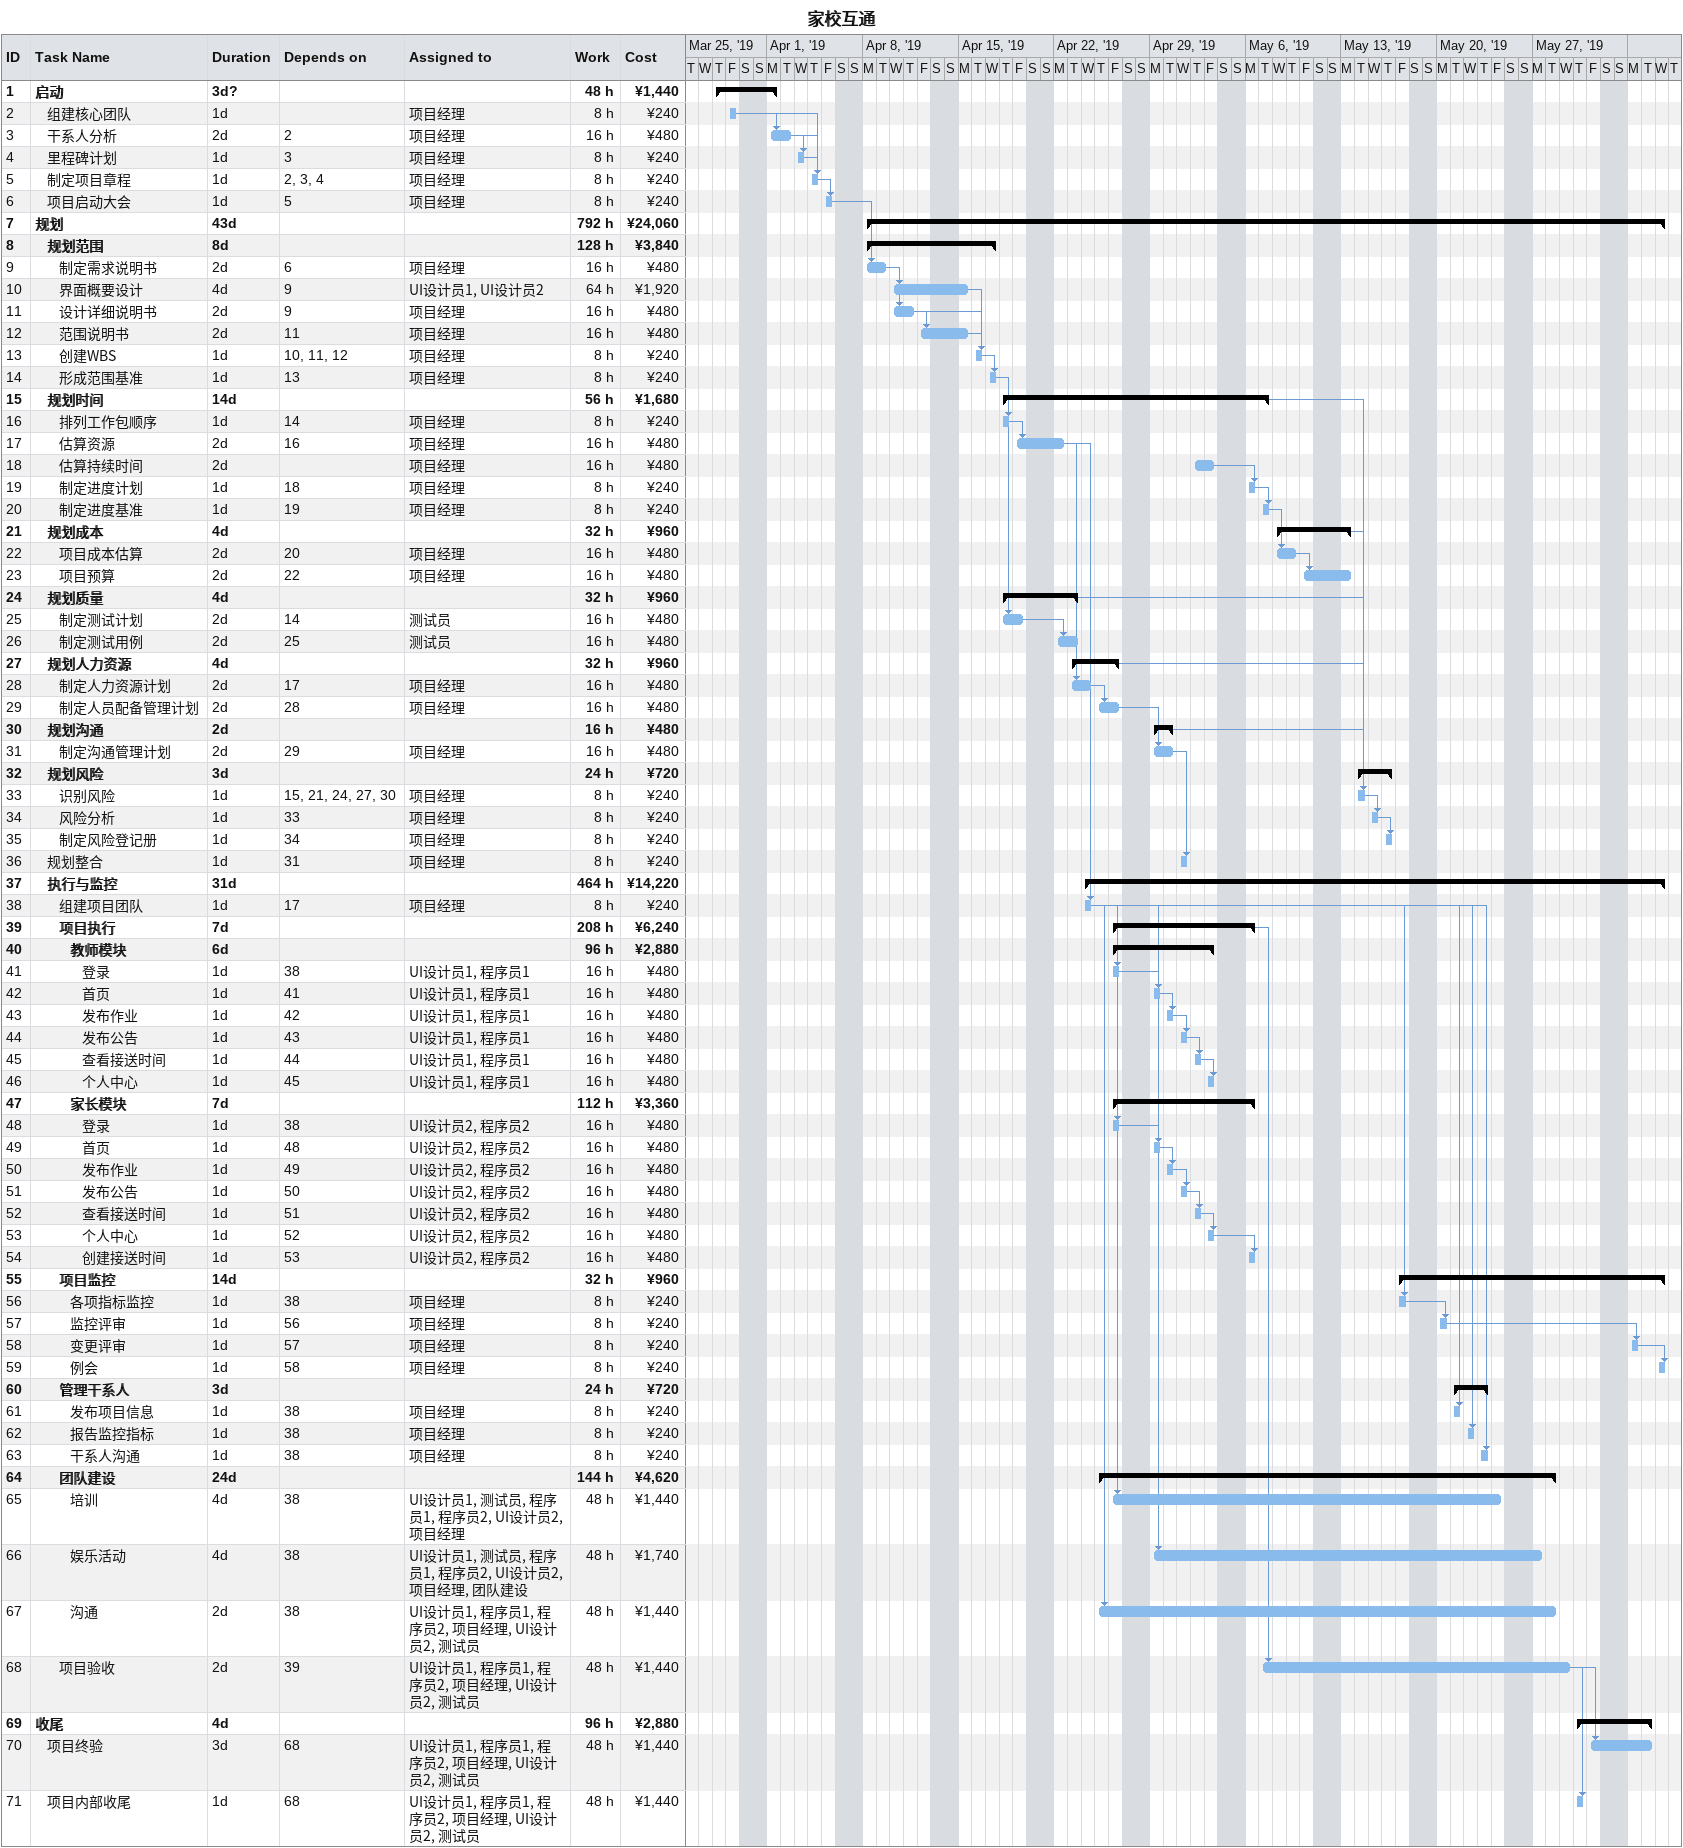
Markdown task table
家校互通

| ID | Level | Task | Duration | Start | Finish | Predecessors | Resources | Work (h) | Cost (¥) |
|---|---|---|---|---|---|---|---|---|---|
| 1 | 1 | **启动** | 3d? | 2019-03-28 | 2019-04-01 |  |  | 48 | 1440 |
| 2 | 2 | 组建核心团队 | 1d | 2019-03-29 | 2019-03-29 |  | 项目经理 | 8 | 240 |
| 3 | 2 | 干系人分析 | 2d | 2019-04-01 | 2019-04-02 | 2 | 项目经理 | 16 | 480 |
| 4 | 2 | 里程碑计划 | 1d | 2019-04-03 | 2019-04-03 | 3 | 项目经理 | 8 | 240 |
| 5 | 2 | 制定项目章程 | 1d | 2019-04-04 | 2019-04-04 | 2, 3, 4 | 项目经理 | 8 | 240 |
| 6 | 2 | 项目启动大会 | 1d | 2019-04-05 | 2019-04-05 | 5 | 项目经理 | 8 | 240 |
| 7 | 1 | **规划** | 43d | 2019-04-08 | 2019-06-05 |  |  | 792 | 24060 |
| 8 | 2 | **规划范围** | 8d | 2019-04-08 | 2019-04-17 |  |  | 128 | 3840 |
| 9 | 3 | 制定需求说明书 | 2d | 2019-04-08 | 2019-04-09 | 6 | 项目经理 | 16 | 480 |
| 10 | 3 | 界面概要设计 | 4d | 2019-04-10 | 2019-04-15 | 9 | UI设计员1, UI设计员2 | 64 | 1920 |
| 11 | 3 | 设计详细说明书 | 2d | 2019-04-10 | 2019-04-11 | 9 | 项目经理 | 16 | 480 |
| 12 | 3 | 范围说明书 | 2d | 2019-04-12 | 2019-04-15 | 11 | 项目经理 | 16 | 480 |
| 13 | 3 | 创建WBS | 1d | 2019-04-16 | 2019-04-16 | 10, 11, 12 | 项目经理 | 8 | 240 |
| 14 | 3 | 形成范围基准 | 1d | 2019-04-17 | 2019-04-17 | 13 | 项目经理 | 8 | 240 |
| 15 | 2 | **规划时间** | 14d | 2019-04-18 | 2019-05-07 |  |  | 56 | 1680 |
| 16 | 3 | 排列工作包顺序 | 1d | 2019-04-18 | 2019-04-18 | 14 | 项目经理 | 8 | 240 |
| 17 | 3 | 估算资源 | 2d | 2019-04-19 | 2019-04-22 | 16 | 项目经理 | 16 | 480 |
| 18 | 3 | 估算持续时间 | 2d | 2019-05-02 | 2019-05-03 |  | 项目经理 | 16 | 480 |
| 19 | 3 | 制定进度计划 | 1d | 2019-05-06 | 2019-05-06 | 18 | 项目经理 | 8 | 240 |
| 20 | 3 | 制定进度基准 | 1d | 2019-05-07 | 2019-05-07 | 19 | 项目经理 | 8 | 240 |
| 21 | 2 | **规划成本** | 4d | 2019-05-08 | 2019-05-13 |  |  | 32 | 960 |
| 22 | 3 | 项目成本估算 | 2d | 2019-05-08 | 2019-05-09 | 20 | 项目经理 | 16 | 480 |
| 23 | 3 | 项目预算 | 2d | 2019-05-10 | 2019-05-13 | 22 | 项目经理 | 16 | 480 |
| 24 | 2 | **规划质量** | 4d | 2019-04-18 | 2019-04-23 |  |  | 32 | 960 |
| 25 | 3 | 制定测试计划 | 2d | 2019-04-18 | 2019-04-19 | 14 | 测试员 | 16 | 480 |
| 26 | 3 | 制定测试用例 | 2d | 2019-04-22 | 2019-04-23 | 25 | 测试员 | 16 | 480 |
| 27 | 2 | **规划人力资源** | 4d | 2019-04-23 | 2019-04-26 |  |  | 32 | 960 |
| 28 | 3 | 制定人力资源计划 | 2d | 2019-04-23 | 2019-04-24 | 17 | 项目经理 | 16 | 480 |
| 29 | 3 | 制定人员配备管理计划 | 2d | 2019-04-25 | 2019-04-26 | 28 | 项目经理 | 16 | 480 |
| 30 | 2 | **规划沟通** | 2d | 2019-04-29 | 2019-04-30 |  |  | 16 | 480 |
| 31 | 3 | 制定沟通管理计划 | 2d | 2019-04-29 | 2019-04-30 | 29 | 项目经理 | 16 | 480 |
| 32 | 2 | **规划风险** | 3d | 2019-05-14 | 2019-05-16 |  |  | 24 | 720 |
| 33 | 3 | 识别风险 | 1d | 2019-05-14 | 2019-05-14 | 15, 21, 24, 27, 30 | 项目经理 | 8 | 240 |
| 34 | 3 | 风险分析 | 1d | 2019-05-15 | 2019-05-15 | 33 | 项目经理 | 8 | 240 |
| 35 | 3 | 制定风险登记册 | 1d | 2019-05-16 | 2019-05-16 | 34 | 项目经理 | 8 | 240 |
| 36 | 2 | 规划整合 | 1d | 2019-05-01 | 2019-05-01 | 31 | 项目经理 | 8 | 240 |
| 37 | 2 | **执行与监控** | 31d | 2019-04-24 | 2019-06-05 |  |  | 464 | 14220 |
| 38 | 3 | 组建项目团队 | 1d | 2019-04-24 | 2019-04-24 | 17 | 项目经理 | 8 | 240 |
| 39 | 3 | **项目执行** | 7d | 2019-04-26 | 2019-05-06 |  |  | 208 | 6240 |
| 40 | 4 | **教师模块** | 6d | 2019-04-26 | 2019-05-03 |  |  | 96 | 2880 |
| 41 | 5 | 登录 | 1d | 2019-04-26 | 2019-04-26 | 38 | UI设计员1, 程序员1 | 16 | 480 |
| 42 | 5 | 首页 | 1d | 2019-04-29 | 2019-04-29 | 41 | UI设计员1, 程序员1 | 16 | 480 |
| 43 | 5 | 发布作业 | 1d | 2019-04-30 | 2019-04-30 | 42 | UI设计员1, 程序员1 | 16 | 480 |
| 44 | 5 | 发布公告 | 1d | 2019-05-01 | 2019-05-01 | 43 | UI设计员1, 程序员1 | 16 | 480 |
| 45 | 5 | 查看接送时间 | 1d | 2019-05-02 | 2019-05-02 | 44 | UI设计员1, 程序员1 | 16 | 480 |
| 46 | 5 | 个人中心 | 1d | 2019-05-03 | 2019-05-03 | 45 | UI设计员1, 程序员1 | 16 | 480 |
| 47 | 4 | **家长模块** | 7d | 2019-04-26 | 2019-05-06 |  |  | 112 | 3360 |
| 48 | 5 | 登录 | 1d | 2019-04-26 | 2019-04-26 | 38 | UI设计员2, 程序员2 | 16 | 480 |
| 49 | 5 | 首页 | 1d | 2019-04-29 | 2019-04-29 | 48 | UI设计员2, 程序员2 | 16 | 480 |
| 50 | 5 | 发布作业 | 1d | 2019-04-30 | 2019-04-30 | 49 | UI设计员2, 程序员2 | 16 | 480 |
| 51 | 5 | 发布公告 | 1d | 2019-05-01 | 2019-05-01 | 50 | UI设计员2, 程序员2 | 16 | 480 |
| 52 | 5 | 查看接送时间 | 1d | 2019-05-02 | 2019-05-02 | 51 | UI设计员2, 程序员2 | 16 | 480 |
| 53 | 5 | 个人中心 | 1d | 2019-05-03 | 2019-05-03 | 52 | UI设计员2, 程序员2 | 16 | 480 |
| 54 | 5 | 创建接送时间 | 1d | 2019-05-06 | 2019-05-06 | 53 | UI设计员2, 程序员2 | 16 | 480 |
| 55 | 3 | **项目监控** | 14d | 2019-05-17 | 2019-06-05 |  |  | 32 | 960 |
| 56 | 4 | 各项指标监控 | 1d | 2019-05-17 | 2019-05-17 | 38 | 项目经理 | 8 | 240 |
| 57 | 4 | 监控评审 | 1d | 2019-05-20 | 2019-05-20 | 56 | 项目经理 | 8 | 240 |
| 58 | 4 | 变更评审 | 1d | 2019-06-03 | 2019-06-03 | 57 | 项目经理 | 8 | 240 |
| 59 | 4 | 例会 | 1d | 2019-06-05 | 2019-06-05 | 58 | 项目经理 | 8 | 240 |
| 60 | 3 | **管理干系人** | 3d | 2019-05-21 | 2019-05-23 |  |  | 24 | 720 |
| 61 | 4 | 发布项目信息 | 1d | 2019-05-21 | 2019-05-21 | 38 | 项目经理 | 8 | 240 |
| 62 | 4 | 报告监控指标 | 1d | 2019-05-22 | 2019-05-22 | 38 | 项目经理 | 8 | 240 |
| 63 | 4 | 干系人沟通 | 1d | 2019-05-23 | 2019-05-23 | 38 | 项目经理 | 8 | 240 |
| 64 | 3 | **团队建设** | 24d | 2019-04-25 | 2019-05-28 |  |  | 144 | 4620 |
| 65 | 4 | 培训 | 4d | 2019-04-26 | 2019-05-24 | 38 | UI设计员1, 测试员, 程序员1, 程序员2, UI设计员2, 项目经理 | 48 | 1440 |
| 66 | 4 | 娱乐活动 | 4d | 2019-04-29 | 2019-05-27 | 38 | UI设计员1, 测试员, 程序员1, 程序员2, UI设计员2, 项目经理, 团队建设 | 48 | 1740 |
| 67 | 4 | 沟通 | 2d | 2019-04-25 | 2019-05-28 | 38 | UI设计员1, 程序员1, 程序员2, 项目经理, UI设计员2, 测试员 | 48 | 1440 |
| 68 | 3 | 项目验收 | 2d | 2019-05-07 | 2019-05-29 | 39 | UI设计员1, 程序员1, 程序员2, 项目经理, UI设计员2, 测试员 | 48 | 1440 |
| 69 | 1 | **收尾** | 4d | 2019-05-30 | 2019-06-04 |  |  | 96 | 2880 |
| 70 | 2 | 项目终验 | 3d | 2019-05-31 | 2019-06-04 | 68 | UI设计员1, 程序员1, 程序员2, 项目经理, UI设计员2, 测试员 | 48 | 1440 |
| 71 | 2 | 项目内部收尾 | 1d | 2019-05-30 | 2019-05-30 | 68 | UI设计员1, 程序员1, 程序员2, 项目经理, UI设计员2, 测试员 | 48 | 1440 |
